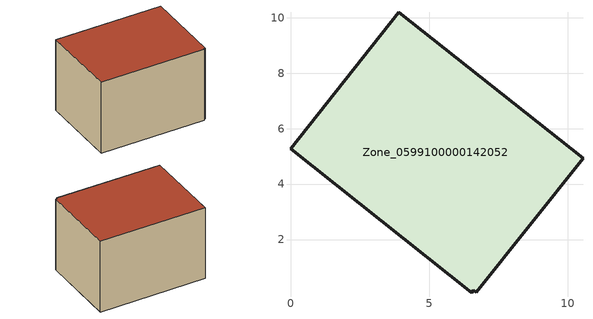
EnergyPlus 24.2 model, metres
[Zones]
Zone_0599100000142052
 floor ground (C_G): 6.7,0.09 6.6,0.17 6.53,0.08 0,5.28 3.91,10.2 10.55,4.94 z0.48
 wall outside (C_F): 10.55,4.94 3.91,10.2 0,5.28 6.53,0.08 6.6,0.17 6.7,0.09 10.55,4.94 z0.48:6.39
 roof outside (C_R): 6.6,0.17 6.7,0.09 10.55,4.94 3.91,10.2 0,5.28 6.53,0.08 z6.39
[BUILDING]
Pand.0599100000142052: North Axis=0; Terrain=City; Loads Convergence Tolerance Value=0.04; Temperature Convergence Tolerance Value=0.4; Solar Distribution=FullExterior; Maximum Number of Warmup Days=25; Minimum Number of Warmup Days=1
[Site:Location]
Rotterdam.The.Hague.AP_ZH_NLD Design_Conditions: Latitude=51.96; Longitude=4.45; Time Zone=1; Elevation=-4.5
[SITE:GROUNDTEMPERATURE:BUILDINGSURFACE]
18, 18, 18, 18, 18, 18, 18, 18, 18, 18, 18, 18
[MATERIAL] Thermal Absorptance=0.9; Solar Absorptance=0.7; Visible Absorptance=0.7
Name | Roughness | Thickness | Conductivity | Density | Specific Heat
G.TC.1946-1964 | MediumSmooth | 0.15 | 1 | 540 | 1210
F.TC.1946-1964 | Rough | 0.3 | 0.857143 | 1920 | 840
R.TC.1946-1964 | MediumRough | 0.2 | 0.235294 | 1500 | 1000
[CONSTRUCTION]
C_G: G.TC.1946-1964
C_F: F.TC.1946-1964
C_R: R.TC.1946-1964
[ZONE]
Zone_0599100000142052: Type=1; Multiplier=1; Ceiling Height=Autocalculate; Volume=Autocalculate; Floor Area=autocalculate; Part of Total Floor Area=Yes
[ZONEINFILTRATION:DESIGNFLOWRATE]
Infil_Zone_0599100000142052: Zone or ZoneList or Space or SpaceList=Zone_0599100000142052; Schedule=AlwaysOn; Design Flow Rate Calculation Method=Flow/Area; Flow Rate per Floor Area=0.003; Constant Term Coefficient=1; Temperature Term Coefficient=0; Velocity Term Coefficient=0; Velocity Squared Term Coefficient=0
[HVACTEMPLATE:ZONE:IDEALLOADSAIRSYSTEM]
Zone_0599100000142052: Maximum Heating Supply Air Temperature=50; Minimum Cooling Supply Air Temperature=13; Maximum Heating Supply Air Humidity Ratio=0.0156; Minimum Cooling Supply Air Humidity Ratio=0.0077; Heating Limit=NoLimit; Cooling Limit=NoLimit; Dehumidification Control Type=ConstantSensibleHeatRatio; Cooling Sensible Heat Ratio=0.7; Dehumidification Setpoint=60; Humidification Control Type=None; Humidification Setpoint=30; Outdoor Air Method=None; Outdoor Air Flow Rate per Person=0.00944; Outdoor Air Flow Rate per Zone Floor Area=0; Outdoor Air Flow Rate per Zone=0; Demand Controlled Ventilation Type=None; Outdoor Air Economizer Type=NoEconomizer; Heat Recovery Type=None; Sensible Heat Recovery Effectiveness=0.7; Latent Heat Recovery Effectiveness=0.65
[ZONECONTROL:THERMOSTAT]
ThermostatControl_Zone_0599100000142052: Zone or ZoneList=Zone_0599100000142052; Control Type Schedule=DualSetpointControlType; Control 1=Thermostat_Zone_0599100000142052; Temperature Difference Between Cutout And Setpoint=0
[THERMOSTATSETPOINT:DUALSETPOINT]
Thermostat_Zone_0599100000142052: Heating Setpoint Temperature Schedule=HeatingSetpoint_Zone_0599100000142052; Cooling Setpoint Temperature Schedule=CoolingSetpoint_Zone_0599100000142052
[SCHEDULE:COMPACT]
HeatingSetpoint_Zone_0599100000142052: Through: 12/31, For: AllDays, Until: 24:00, 21
CoolingSetpoint_Zone_0599100000142052: Through: 12/31, For: AllDays, Until: 24:00, 24
DualSetpointControlType: Through: 12/31, For: AllDays, Until: 24:00, 4
AlwaysOn: Through: 12/31, For: AllDays, Until: 24:00, 1
